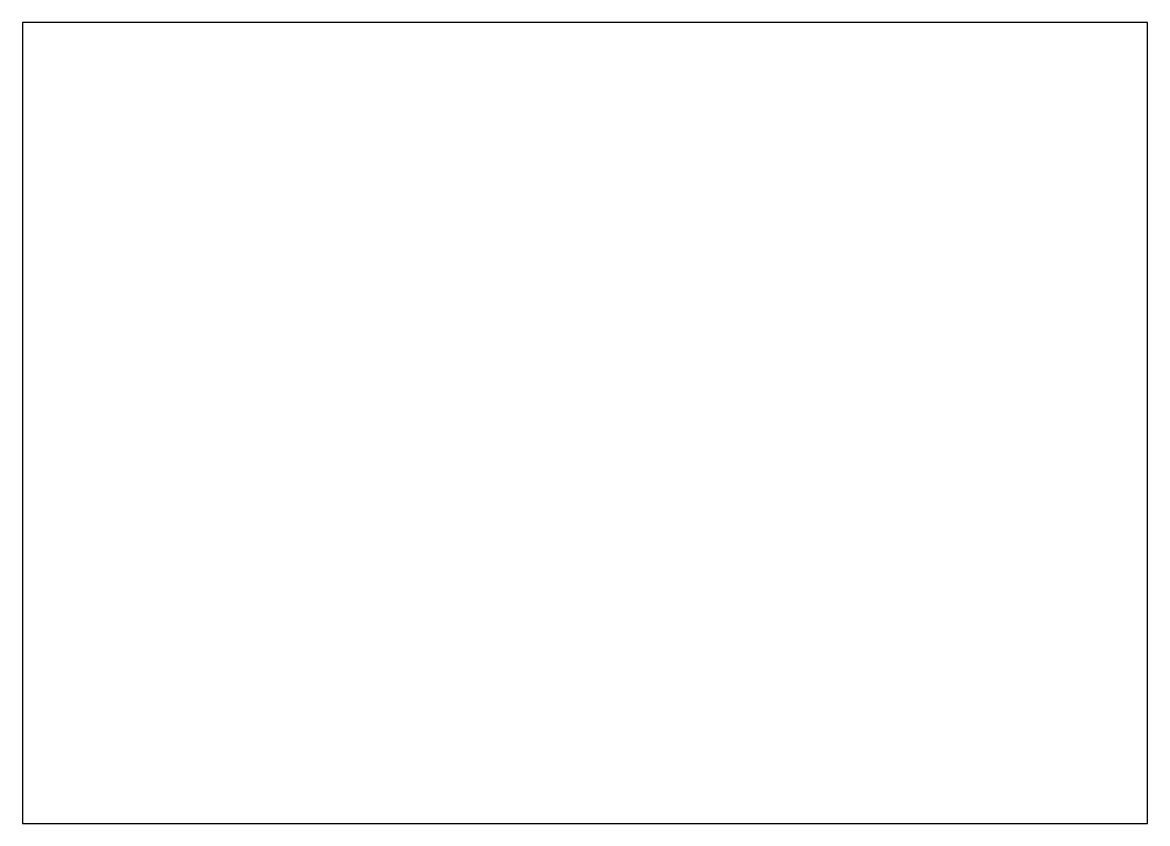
# Model space of a CAD drawing. Header units: millimetres. Extents: x -13 to 13, y -9.3 to 9.3.
import ezdxf

# ---------------------------------------------------------------- set-up
doc = ezdxf.new("R2010")
doc.units = ezdxf.units.MM

msp = doc.modelspace()

# ---------------------------------------------------------------- linework, layer by layer
msp.add_lwpolyline([(13, 9.25), (-13, 9.25), (-13, -9.25), (13, -9.25)], close=True)

doc.saveas('drawing.dxf')
